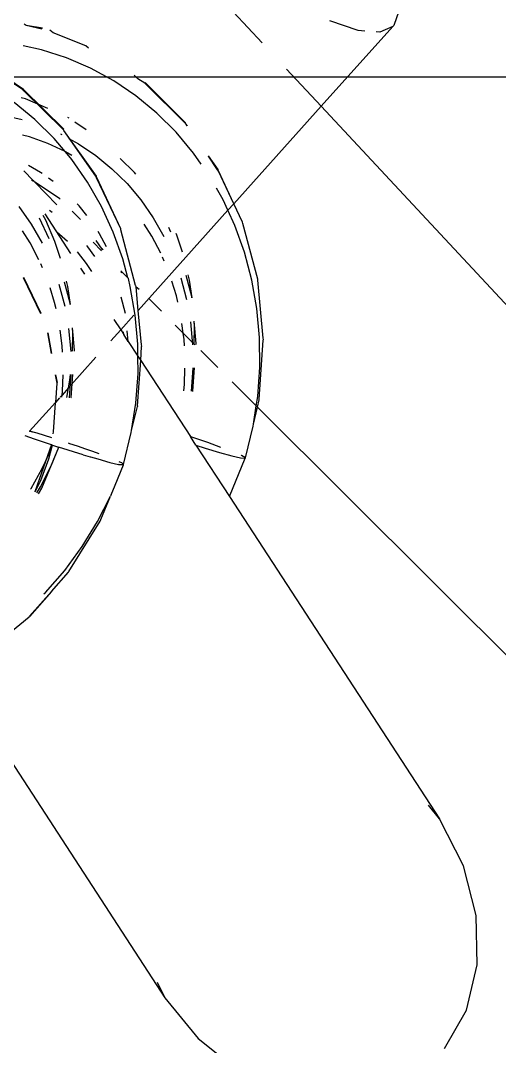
# Model space of a CAD drawing. Header units: millimetres. Extents: x -12551121 to 353735, y 112272 to 285506.
# Drawn here: x 97657.5 to 97692.7, y 178428.7 to 178504.2 of the extents above; entities that cross this region are included whole.
import ezdxf

# ---------------------------------------------------------------- set-up
doc = ezdxf.new("R2010")
doc.units = ezdxf.units.MM
doc.header["$MEASUREMENT"] = 0
doc.layers.add('+AT9-HATCH', color=8, linetype='Continuous')
doc.layers.add('+AT9_Hardscape', color=1, linetype='Continuous')

# ---------------------------------------------------------------- blocks, each defined once
blk = doc.blocks.new('hammock')
at = {"layer": '+AT9_Hardscape', "color": 1}
for p, q in [((1018.705, 1480.146), (1020.807, 1477.888)), ((1030.876, 1480.22), (1030.498, 1479.148)), ((1027.871, 1478.777), (1025.803, 1479.504)), ((1003.431, 1479.15), (1003.275, 1479.252)), ((1004.591, 1478.893), (1003.431, 1479.15)), ((1004.618, 1478.924), (1003.431, 1479.15)), ((1004.641, 1478.949), (1003.431, 1479.15)), ((1005.414, 1478.617), (1005.169, 1478.802)), ((1007.829, 1477.655), (1005.414, 1478.617)), ((1025.164, 1473.205), (1030.431, 1479.074)), ((1028.365, 1478.74), (1027.871, 1478.777)), ((1029.473, 1478.656), (1029.199, 1478.677)), ((1030.431, 1479.074), (1029.473, 1478.656)), ((1030.498, 1479.148), (1030.431, 1479.074)), ((1004.549, 1477.363), (1003.199, 1477.659)), ((1006.392, 1476.771), (1004.549, 1477.363)), ((1008.019, 1477.493), (1007.829, 1477.655)), ((1003.239, 1474.442), (999.824, 1476.755)), ((1008.177, 1476.004), (1006.392, 1476.771)), ((1009.89, 1475.067), (1008.177, 1476.004)), ((1022.612, 1475.948), (1025.164, 1473.205)), ((1003.199, 1474.424), (1002.148, 1475.096)), ((1011.518, 1473.967), (1009.89, 1475.067)), ((1011.659, 1475.22), (1011.374, 1475.491)), ((1012.166, 1474.909), (1011.659, 1475.22)), ((1012.206, 1474.927), (1012.166, 1474.909)), ((1012.231, 1474.832), (1012.166, 1474.909)), ((1015.163, 1471.997), (1012.206, 1474.927)), ((1015.118, 1471.984), (1012.231, 1474.832)), ((1003.264, 1474.348), (1003.199, 1474.424)), ((1006.196, 1471.513), (1003.239, 1474.442)), ((1006.151, 1471.499), (1003.264, 1474.348)), ((1004.079, 1472.225), (1002.55, 1473.482)), ((1003.387, 1473.758), (1003.071, 1473.828)), ((1003.387, 1473.758), (1003.071, 1473.828)), ((1003.387, 1473.758), (1003.071, 1473.828)), ((1005.028, 1473.051), (1003.387, 1473.758)), ((1005.028, 1473.051), (1003.387, 1473.758)), ((1005.028, 1473.051), (1003.387, 1473.758)), ((1013.046, 1472.709), (1011.518, 1473.967)), ((1014.464, 1471.305), (1013.046, 1472.709)), ((1018.715, 1466.018), (1025.164, 1473.205)), ((1025.164, 1473.205), (1054.36, 1441.823)), ((1002.058, 1472.472), (1003.127, 1472.238)), ((1005.497, 1470.82), (1004.079, 1472.225)), ((1006.599, 1472.317), (1006.505, 1472.381)), ((1006.599, 1472.317), (1006.505, 1472.381)), ((1006.599, 1472.317), (1006.505, 1472.381)), ((1007.858, 1471.464), (1007.003, 1472.043)), ((1007.858, 1471.464), (1007.003, 1472.043)), ((1007.858, 1471.464), (1007.003, 1472.043)), ((1015.153, 1471.938), (1015.118, 1471.984)), ((1015.153, 1471.938), (1015.163, 1471.997)), ((1015.183, 1471.908), (1015.153, 1471.938)), ((1015.296, 1471.746), (1015.183, 1471.908)), ((1015.319, 1471.773), (1015.183, 1471.908)), ((1003.667, 1470.948), (1003.156, 1471.076)), ((1005.951, 1471.18), (1006.062, 1471.119)), ((1006.179, 1471.46), (1006.151, 1471.499)), ((1006.179, 1471.46), (1006.196, 1471.513)), ((1006.216, 1471.424), (1006.179, 1471.46)), ((1008.557, 1468.048), (1006.216, 1471.424)), ((1008.606, 1468.055), (1006.216, 1471.424)), ((1015.759, 1469.762), (1014.464, 1471.305)), ((1005.022, 1470.464), (1003.667, 1470.948)), ((1006.3, 1469.863), (1005.022, 1470.464)), ((1006.3, 1469.863), (1005.497, 1470.82)), ((1006.581, 1470.836), (1007.286, 1470.45)), ((1007.286, 1470.45), (1008.556, 1469.591)), ((1006.333, 1469.848), (1006.3, 1469.863)), ((1006.793, 1469.575), (1006.333, 1469.848)), ((1006.792, 1469.278), (1006.333, 1469.848)), ((1008.556, 1469.591), (1009.749, 1468.609)), ((1016.327, 1468.945), (1015.759, 1469.762)), ((1017.573, 1468.54), (1016.869, 1469.55)), ((1004.488, 1468.326), (1003.608, 1468.834)), ((1007.953, 1467.609), (1006.792, 1469.278)), ((1011.415, 1468.321), (1010.359, 1469.367)), ((1011.415, 1468.321), (1010.359, 1469.367)), ((1011.415, 1468.321), (1010.359, 1469.367)), ((1017.525, 1468.533), (1016.846, 1469.523)), ((1003.249, 1468.457), (1003.937, 1467.748)), ((1004.598, 1468.248), (1004.488, 1468.326)), ((1008.606, 1468.055), (1008.557, 1468.048)), ((1008.62, 1467.945), (1008.557, 1468.048)), ((1008.623, 1467.971), (1008.606, 1468.055)), ((1009.749, 1468.609), (1010.857, 1467.512)), ((1011.504, 1468.193), (1011.415, 1468.321)), ((1011.504, 1468.193), (1011.415, 1468.321)), ((1011.504, 1468.193), (1011.415, 1468.321)), ((1017.573, 1468.54), (1017.525, 1468.533)), ((1017.587, 1468.429), (1017.525, 1468.533)), ((1017.59, 1468.456), (1017.573, 1468.54)), ((1018.715, 1466.018), (1017.587, 1468.429)), ((1018.715, 1466.018), (1017.59, 1468.456)), ((1003.937, 1467.748), (1003.824, 1467.76)), ((1003.94, 1467.695), (1003.843, 1467.736)), ((1003.937, 1467.748), (1004, 1467.717)), ((1003.967, 1467.698), (1003.937, 1467.748)), ((1003.937, 1467.748), (1003.959, 1467.725)), ((1004, 1467.717), (1003.94, 1467.695)), ((1004, 1467.717), (1003.959, 1467.725)), ((1004.02, 1467.662), (1003.967, 1467.698)), ((1004.02, 1467.662), (1004, 1467.717)), ((1004.076, 1467.604), (1004.02, 1467.662)), ((1005.89, 1466.417), (1004.076, 1467.604)), ((1004.076, 1467.604), (1005.682, 1465.95)), ((1005.431, 1467.655), (1005.087, 1467.899)), ((1008.971, 1465.826), (1007.953, 1467.609)), ((1010.397, 1464.175), (1008.62, 1467.945)), ((1010.397, 1464.175), (1008.623, 1467.971)), ((1010.857, 1467.512), (1011.869, 1466.306)), ((1017.938, 1466.31), (1017.45, 1467.165)), ((1002.902, 1465.821), (1003.811, 1464.515)), ((1005.937, 1466.371), (1005.89, 1466.417)), ((1007.345, 1465.861), (1007.183, 1466.029)), ((1007.903, 1465.162), (1007.345, 1465.861)), ((1009.838, 1463.941), (1008.971, 1465.826)), ((1011.869, 1466.306), (1012.778, 1464.999)), ((1018.29, 1465.546), (1017.938, 1466.31)), ((1018.715, 1466.018), (1018.29, 1465.546)), ((1019.364, 1464.66), (1018.715, 1466.018)), ((1004.875, 1464.815), (1004.685, 1465.167)), ((1006.728, 1462.369), (1004.832, 1465.277)), ((1005.344, 1465.392), (1005.155, 1465.519)), ((1006.866, 1465.42), (1006.825, 1465.491)), ((1007.444, 1464.878), (1006.866, 1465.42)), ((1011.677, 1458.176), (1018.29, 1465.546)), ((1012.778, 1464.999), (1013.563, 1463.625)), ((1018.805, 1464.426), (1018.29, 1465.546)), ((1003.811, 1464.515), (1004.609, 1463.118)), ((1005.123, 1463.437), (1004.417, 1464.967)), ((1005.123, 1463.437), (1004.417, 1464.967)), ((1005.123, 1463.437), (1004.417, 1464.967)), ((1005.553, 1463.238), (1004.875, 1464.815)), ((1012.691, 1463.634), (1012.129, 1464.514)), ((1014.09, 1463.922), (1013.931, 1464.267)), ((1014.09, 1463.922), (1013.931, 1464.267)), ((1014.09, 1463.922), (1013.931, 1464.267)), ((1019.512, 1462.455), (1018.805, 1464.426)), ((1019.379, 1464.579), (1019.364, 1464.66)), ((1020.48, 1460.476), (1019.379, 1464.579)), ((1003.724, 1463.149), (1003.162, 1464.03)), ((1005.7, 1463.946), (1006.469, 1463.264)), ((1008.828, 1463.821), (1008.721, 1463.982)), ((1009.345, 1462.861), (1008.828, 1463.821)), ((1010.545, 1461.97), (1009.838, 1463.941)), ((1010.412, 1464.094), (1010.397, 1464.175)), ((1011.48, 1460.01), (1010.412, 1464.094)), ((1013.344, 1462.377), (1012.691, 1463.634)), ((1014.52, 1463.722), (1014.468, 1463.842)), ((1014.934, 1462.469), (1014.52, 1463.722)), ((1004.376, 1461.892), (1003.724, 1463.149)), ((1005.967, 1461.984), (1005.553, 1463.238)), ((1007.984, 1462.853), (1007.895, 1462.959)), ((1008.477, 1462.145), (1007.984, 1462.853)), ((1008.358, 1463.193), (1008.975, 1462.557)), ((1009.025, 1462.687), (1008.59, 1463.311)), ((1007.195, 1462.487), (1007.857, 1461.634)), ((1009.025, 1462.687), (1009.033, 1462.72)), ((1009.055, 1462.622), (1009.025, 1462.687)), ((1009.08, 1462.643), (1009.025, 1462.687)), ((1009.033, 1462.72), (1009.08, 1462.643)), ((1013.598, 1461.793), (1013.478, 1462.085)), ((1020.053, 1460.41), (1019.512, 1462.455)), ((1004.631, 1461.308), (1004.511, 1461.6)), ((1007.432, 1461.289), (1007.722, 1460.844)), ((1007.857, 1461.634), (1008.232, 1461.047)), ((1010.915, 1460.573), (1010.545, 1461.97)), ((1003.218, 1460.594), (1004.482, 1457.956)), ((1003.247, 1460.608), (1004.513, 1457.965)), ((1010.392, 1461.097), (1010.485, 1461.002)), ((1010.434, 1460.941), (1010.485, 1461.002)), ((1010.485, 1461.002), (1010.915, 1460.573)), ((1010.915, 1460.573), (1010.96, 1460.528)), ((1011.086, 1459.926), (1010.96, 1460.528)), ((1014.81, 1460.579), (1015.235, 1458.973)), ((1015.628, 1459.192), (1015.215, 1460.74)), ((1015.628, 1459.192), (1015.215, 1460.74)), ((1015.628, 1459.192), (1015.215, 1460.74)), ((1015.459, 1460.41), (1015.366, 1460.8)), ((1020.484, 1460.438), (1020.48, 1460.476)), ((1005.526, 1458.766), (1005.192, 1459.834)), ((1005.843, 1460.094), (1006.268, 1458.489)), ((1006.66, 1458.708), (1006.247, 1460.255)), ((1006.66, 1458.708), (1006.247, 1460.255)), ((1006.66, 1458.708), (1006.247, 1460.255)), ((1006.492, 1459.925), (1006.399, 1460.316)), ((1006.688, 1458.614), (1006.492, 1459.925)), ((1011.456, 1457.824), (1011.086, 1459.926)), ((1011.513, 1459.991), (1011.48, 1460.01)), ((1011.517, 1459.953), (1011.513, 1459.991)), ((1011.528, 1459.911), (1011.517, 1459.953)), ((1011.528, 1459.911), (1011.742, 1459.748)), ((1011.677, 1458.176), (1011.528, 1459.911)), ((1014.493, 1459.251), (1014.159, 1460.319)), ((1015.655, 1459.099), (1015.459, 1460.41)), ((1020.423, 1458.309), (1020.053, 1460.41)), ((1020.495, 1460.396), (1020.484, 1460.438)), ((1020.889, 1456.116), (1020.495, 1460.396)), ((1010.751, 1457.943), (1010.428, 1459.152)), ((1012.476, 1459.016), (1013.384, 1458.112)), ((1014.596, 1458.783), (1014.493, 1459.251)), ((1015.637, 1459.093), (1015.628, 1459.192)), ((1015.637, 1459.093), (1015.628, 1459.192)), ((1015.637, 1459.093), (1015.628, 1459.192)), ((1005.629, 1458.298), (1005.526, 1458.766)), ((1006.67, 1458.609), (1006.66, 1458.708)), ((1006.67, 1458.609), (1006.66, 1458.708)), ((1006.67, 1458.609), (1006.66, 1458.708)), ((1020.619, 1456.166), (1020.423, 1458.309)), ((1009.895, 1457.51), (1010.393, 1456.746)), ((1011.364, 1457.827), (1010.393, 1456.746)), ((1011.652, 1455.682), (1011.456, 1457.824)), ((1011.922, 1455.631), (1011.677, 1458.176)), ((1006.092, 1455.556), (1005.938, 1456.712)), ((1006.559, 1456.837), (1006.713, 1455.152)), ((1006.985, 1455.25), (1006.831, 1456.892)), ((1006.985, 1455.25), (1006.831, 1456.892)), ((1006.985, 1455.25), (1006.831, 1456.892)), ((1006.86, 1456.492), (1006.834, 1456.893)), ((1010.393, 1456.746), (1009.657, 1455.925)), ((1010.393, 1456.746), (1010.625, 1456.39)), ((1014.403, 1457.096), (1014.998, 1456.503)), ((1014.998, 1456.503), (1014.905, 1457.197)), ((1015.526, 1457.322), (1015.68, 1455.637)), ((1015.952, 1455.735), (1015.798, 1457.377)), ((1015.952, 1455.735), (1015.798, 1457.377)), ((1015.952, 1455.735), (1015.798, 1457.377)), ((1015.827, 1456.977), (1015.801, 1457.378)), ((1015.805, 1455.698), (1015.827, 1456.977)), ((1004.992, 1456.522), (1005.277, 1454.998)), ((1005.019, 1456.527), (1005.304, 1455.001)), ((1006.837, 1455.166), (1006.86, 1456.492)), ((1010.625, 1456.39), (1010.587, 1456.603)), ((1010.949, 1455.892), (1010.625, 1456.39)), ((1010.949, 1455.892), (1010.876, 1456.675)), ((1015.06, 1456.04), (1014.998, 1456.503)), ((1014.998, 1456.503), (1015.805, 1455.698)), ((1015.082, 1455.573), (1015.06, 1456.04)), ((1020.594, 1451.627), (1020.894, 1455.99)), ((1020.638, 1453.999), (1020.619, 1456.166)), ((1020.904, 1456.034), (1020.889, 1456.116)), ((1020.894, 1455.99), (1020.904, 1456.034)), ((1006.115, 1455.088), (1006.092, 1455.556)), ((1006.98, 1455.181), (1006.985, 1455.25)), ((1006.98, 1455.181), (1006.985, 1455.25)), ((1006.98, 1455.181), (1006.985, 1455.25)), ((1010.949, 1455.892), (1011.66, 1454.802)), ((1011.66, 1454.802), (1011.652, 1455.682)), ((1011.863, 1454.49), (1011.927, 1455.506)), ((1011.937, 1455.55), (1011.922, 1455.631)), ((1011.927, 1455.506), (1011.937, 1455.55)), ((1015.805, 1455.698), (1015.848, 1455.655)), ((1015.947, 1455.666), (1015.952, 1455.735)), ((1015.947, 1455.666), (1015.952, 1455.735)), ((1015.947, 1455.666), (1015.952, 1455.735)), ((1016.281, 1455.224), (1017.55, 1453.958)), ((1008.572, 1454.717), (1006.55, 1452.463)), ((1011.627, 1451.142), (1011.863, 1454.49)), ((1011.671, 1453.514), (1011.66, 1454.802)), ((1011.66, 1454.802), (1011.863, 1454.49)), ((1011.863, 1454.49), (1015.521, 1448.878)), ((1015.083, 1452.713), (1015.124, 1453.923)), ((1015.695, 1453.931), (1015.569, 1452.217)), ((1015.706, 1452.241), (1015.825, 1453.933)), ((1015.706, 1452.241), (1015.825, 1453.933)), ((1020.478, 1451.823), (1020.638, 1453.999)), ((1005.57, 1453.43), (1005.683, 1452.825)), ((1005.598, 1453.431), (1005.706, 1452.851)), ((1006.116, 1452.228), (1006.157, 1453.438)), ((1006.55, 1452.463), (1006.657, 1453.046)), ((1006.727, 1453.446), (1006.602, 1451.732)), ((1006.657, 1453.046), (1006.697, 1453.446)), ((1006.739, 1451.757), (1006.858, 1453.448)), ((1006.739, 1451.757), (1006.858, 1453.448)), ((1006.739, 1451.757), (1006.858, 1453.448)), ((1011.511, 1451.338), (1011.671, 1453.514)), ((1018.604, 1452.908), (1020.372, 1451.145)), ((1005.683, 1452.825), (1005.595, 1451.399)), ((1005.706, 1452.851), (1005.683, 1452.825)), ((1006.55, 1452.463), (1006.082, 1451.942)), ((1006.082, 1451.942), (1006.116, 1452.228)), ((1006.418, 1451.747), (1006.55, 1452.463)), ((1015.03, 1452.26), (1015.083, 1452.713)), ((1015.698, 1452.207), (1015.706, 1452.241)), ((1015.698, 1452.207), (1015.706, 1452.241)), ((1005.595, 1451.399), (1005.571, 1451.373)), ((1005.896, 1451.735), (1005.595, 1451.399)), ((1006.082, 1451.942), (1005.941, 1451.785)), ((1006.063, 1451.775), (1006.082, 1451.942)), ((1006.731, 1451.722), (1006.739, 1451.757)), ((1006.731, 1451.722), (1006.739, 1451.757)), ((1006.731, 1451.722), (1006.739, 1451.757)), ((1020.372, 1451.145), (1020.478, 1451.823)), ((1020.46, 1451.058), (1020.584, 1451.584)), ((1020.584, 1451.584), (1020.594, 1451.627)), ((1005.12, 1450.87), (1003.681, 1449.286)), ((1005.571, 1451.373), (1005.12, 1450.87)), ((1005.571, 1451.373), (1005.427, 1449.219)), ((1011.197, 1449.321), (1011.511, 1451.338)), ((1011.197, 1449.321), (1011.617, 1451.099)), ((1011.627, 1451.142), (1011.617, 1451.099)), ((1020.163, 1449.801), (1020.372, 1451.145)), ((1020.163, 1449.801), (1020.46, 1451.058)), ((1020.372, 1451.145), (1020.46, 1451.058)), ((1020.46, 1451.058), (1161.798, 1310.169)), ((1003.681, 1449.286), (1003.673, 1449.258)), ((1004.232, 1449.123), (1003.673, 1449.258)), ((1004.232, 1449.123), (1003.681, 1449.286)), ((1005.427, 1449.219), (1005.395, 1449.089)), ((1010.608, 1446.831), (1011.173, 1449.17)), ((1011.173, 1449.17), (1011.197, 1449.321)), ((1019.581, 1447.326), (1020.14, 1449.655)), ((1020.14, 1449.655), (1020.163, 1449.801)), ((1003.325, 1448.969), (1004.027, 1448.71)), ((1004.027, 1448.71), (1004.606, 1448.51)), ((1004.786, 1448.948), (1004.232, 1449.123)), ((1004.606, 1448.51), (1005.21, 1448.315)), ((1005.321, 1448.78), (1004.786, 1448.948)), ((1006.656, 1448.351), (1006.552, 1448.386)), ((1015.935, 1448.241), (1015.521, 1448.878)), ((1015.623, 1448.836), (1015.521, 1448.878)), ((1016.802, 1448.434), (1015.623, 1448.836)), ((1017.77, 1448.088), (1016.802, 1448.434)), ((1004.583, 1445.083), (1005.838, 1448.11)), ((1004.583, 1445.083), (1005.838, 1448.11)), ((1004.583, 1445.083), (1005.838, 1448.11)), ((1005.286, 1448.29), (1004.851, 1447.055)), ((1004.851, 1447.055), (1005.32, 1448.087)), ((1005.112, 1447.246), (1005.32, 1448.087)), ((1005.21, 1448.315), (1005.286, 1448.29)), ((1005.27, 1446.725), (1005.838, 1448.11)), ((1005.286, 1448.29), (1005.382, 1448.259)), ((1005.32, 1448.087), (1005.382, 1448.259)), ((1005.382, 1448.259), (1005.819, 1448.112)), ((1007.633, 1447.543), (1005.819, 1448.112)), ((1007.217, 1448.167), (1006.656, 1448.351)), ((1007.835, 1447.949), (1007.217, 1448.167)), ((1008.34, 1447.781), (1007.835, 1447.949)), ((1008.805, 1447.612), (1008.34, 1447.781)), ((1015.935, 1448.241), (1016.6, 1448.028)), ((1015.935, 1448.241), (1018.399, 1444.462)), ((1016.6, 1448.028), (1017.679, 1447.709)), ((1017.679, 1447.709), (1018.568, 1447.467)), ((1004.851, 1447.055), (1004.065, 1444.822)), ((1004.505, 1445.64), (1005.112, 1447.246)), ((1004.618, 1446.541), (1004.851, 1447.055)), ((1007.633, 1447.543), (1008.146, 1447.399)), ((1008.146, 1447.399), (1008.179, 1447.389)), ((1008.179, 1447.389), (1008.715, 1447.239)), ((1008.715, 1447.239), (1009.601, 1446.982)), ((1009.601, 1446.982), (1010.24, 1446.832)), ((1010.324, 1447), (1010.287, 1447.026)), ((1010.472, 1446.941), (1010.324, 1447)), ((1010.608, 1446.831), (1010.472, 1446.941)), ((1018.399, 1444.462), (1019.569, 1447.286)), ((1018.568, 1447.467), (1019.207, 1447.316)), ((1019.207, 1447.316), (1019.569, 1447.286)), ((1019.291, 1447.485), (1019.252, 1447.502)), ((1019.581, 1447.326), (1019.291, 1447.485)), ((1019.569, 1447.286), (1019.581, 1447.326)), ((1003.797, 1445.068), (1004.618, 1446.541)), ((1004.486, 1445.183), (1005.27, 1446.725)), ((1009.98, 1445.301), (1010.602, 1446.801)), ((1010.24, 1446.832), (1010.424, 1446.824)), ((1010.246, 1446.858), (1010.424, 1446.824)), ((1010.424, 1446.824), (1010.608, 1446.831)), ((1010.424, 1446.824), (1010.602, 1446.801)), ((1010.602, 1446.801), (1010.608, 1446.831)), ((1004.106, 1444.799), (1004.505, 1445.64)), ((1003.749, 1444.997), (1003.797, 1445.068)), ((1004.213, 1444.741), (1004.486, 1445.183)), ((1004.33, 1444.676), (1004.583, 1445.083)), ((1004.33, 1444.676), (1004.583, 1445.083)), ((1004.33, 1444.676), (1004.583, 1445.083)), ((1009.688, 1444.588), (1009.98, 1445.301)), ((1008.693, 1442.633), (1009.644, 1444.503)), ((1008.929, 1442.776), (1009.644, 1444.503)), ((1009.688, 1444.588), (1009.644, 1444.503)), ((1018.399, 1444.462), (1033.865, 1420.732)), ((1006.574, 1438.943), (1008.877, 1442.661)), ((1007.55, 1440.775), (1008.693, 1442.633)), ((1008.877, 1442.661), (1008.902, 1442.7)), ((1008.902, 1442.7), (1008.929, 1442.776)), ((1006.267, 1439.029), (1007.55, 1440.775)), ((1004.854, 1437.406), (1006.267, 1439.029)), ((1005.293, 1437.479), (1006.549, 1438.904)), ((1006.549, 1438.904), (1006.574, 1438.943)), ((1005.293, 1437.479), (1003.68, 1435.619)), ((1003.688, 1435.643), (1005.293, 1437.479)), ((1004.737, 1437.292), (1004.854, 1437.406)), ((1000.306, 1432.862), (1003.649, 1435.611)), ((1003.649, 1435.611), (1003.688, 1435.643)), ((1001.321, 1426.472), (1013.649, 1407.556)), ((1033.865, 1420.732), (1033.052, 1421.729)), ((1035.623, 1417.28), (1033.865, 1420.732)), ((1036.573, 1413.615), (1035.623, 1417.28)), ((1036.65, 1409.986), (1036.573, 1413.615)), ((1035.848, 1406.64), (1036.65, 1409.986)), ((1013.065, 1408.703), (1013.649, 1407.556)), ((1013.649, 1407.556), (1016.097, 1404.554)), ((1034.222, 1403.806), (1035.848, 1406.64)), ((1016.097, 1404.554), (1019.066, 1402.205))]:
    blk.add_line(p, q, dxfattribs=at)

msp = doc.modelspace()

# ---------------------------------------------------------------- hatches: boundary and pattern name
at = {"layer": '+AT9-HATCH'}
h = msp.add_hatch(dxfattribs=at)
h.set_pattern_fill('ANSI38', color=62, scale=100)
h.set_pattern_definition([(45, (4874355.9, 2835157.78), (-224.506403, 224.506403), []), (135, (4874355.9, 2835157.78), (-673.51921, 224.506403), [793.75, -476.25])])
h.paths.add_polyline_path([(94992.219, 180226.465), (94842.22, 180226.465), (94842.22, 176851.478), (95292.22, 176851.478, 0.414214), (96192.22, 177751.478), (96192.22, 178626.478, -0.414214), (97292.22, 179726.478), (99092.22, 179726.478), (99092.22, 180226.478), (94992.22, 180226.478)], is_closed=False)
h = msp.add_hatch(dxfattribs=at)
h.set_pattern_fill('LINE', color=8, scale=750)
h.paths.add_polyline_path([(98342.22, 176851.465), (98342.22, 179526.478), (97292.22, 179526.478, 0.414214), (96392.22, 178626.478), (96392.22, 177751.478, -0.414214), (95292.22, 176651.478), (94892.22, 176651.478), (94892.22, 174751.478), (96392.22, 174751.478, 0.414214), (97292.22, 175651.478), (97292.22, 176001.463), (97292.22, 176451.465, -0.414214), (97692.22, 176851.465), (98342.22, 176851.465)], is_closed=False)
h.paths.add_polyline_path([(98392.22, 179526.478), (98392.22, 176851.465), (98692.22, 176851.465), (98692.22, 179526.478)])
h.paths.add_polyline_path([(98742.22, 179526.478), (98742.22, 176851.465), (99042.22, 176851.465), (99042.22, 179526.478)])
h.paths.add_polyline_path([(99367.22, 179526.478), (99367.22, 176851.465), (99667.22, 176851.465), (99667.22, 179526.478)])
h.paths.add_polyline_path([(99717.22, 179526.478), (99717.22, 176851.465), (100017.22, 176851.465), (100017.22, 179526.478)])
h.paths.add_polyline_path([(100067.22, 179526.478), (100067.22, 176851.465), (100367.22, 176851.465), (100367.22, 179526.478)])
h.paths.add_polyline_path([(100417.22, 179526.478), (100417.22, 176851.465), (100717.22, 176851.465), (100717.22, 179526.478)])
h.paths.add_polyline_path([(101067.22, 176716.036), (101067.22, 179526.478), (100767.22, 179526.478), (100767.22, 176851.461), (100767.22, 176851.461, -0.21525)])
h.paths.add_polyline_path([(101117.22, 179526.478), (101117.22, 173451.489), (101417.22, 173451.489), (101417.22, 179503.975, 0.056082), (101217.22, 179526.478), (101117.22, 179526.478)], is_closed=False)
h.paths.add_polyline_path([(101467.22, 179491.059), (101467.22, 173451.489), (101767.22, 173451.489), (101767.22, 179338.869, 0.094274)])
h.paths.add_polyline_path([(102117.22, 178626.63, 0.213378), (101817.22, 179297.299), (101817.22, 173451.489), (102117.22, 173451.489), (102117.22, 178626.478)], is_closed=False)
h.paths.add_polyline_path([(101817.22, 173101.461), (101817.22, 170101.461), (102117.22, 170101.461), (102117.22, 173101.461)])
h.paths.add_polyline_path([(101467.22, 173101.461), (101467.22, 170101.461), (101767.22, 170101.461), (101767.22, 173101.461)])
h.paths.add_polyline_path([(101117.22, 173101.461), (101117.22, 170101.461), (101417.22, 170101.461), (101417.22, 173101.461)])
h.paths.add_polyline_path([(101117.22, 169801.461), (101117.22, 166601.461), (101417.22, 166601.461), (101417.22, 169801.461)])
h.paths.add_polyline_path([(101467.22, 169801.461), (101467.22, 166601.461), (101767.22, 166601.461), (101767.22, 169801.461)])
h.paths.add_polyline_path([(101817.22, 169801.461), (101817.22, 166601.461), (102117.22, 166601.461), (102117.22, 169801.461)])
h.paths.add_polyline_path([(102517.22, 169801.461), (102817.22, 169801.461), (102817.22, 166601.461), (102517.22, 166601.461)])
h.paths.add_polyline_path([(102167.22, 169801.461), (102467.22, 169801.461), (102467.22, 166601.461), (102167.22, 166601.461)])
h.paths.add_polyline_path([(102867.22, 169801.461), (103167.22, 169801.461), (103167.22, 166601.461), (102867.22, 166601.461)])
h.paths.add_polyline_path([(102867.22, 173101.461), (103167.22, 173101.461), (103167.22, 170101.461), (102867.22, 170101.461)])
h.paths.add_polyline_path([(102167.22, 173101.461), (102467.22, 173101.461), (102467.22, 170101.461), (102167.22, 170101.461)])
h.paths.add_polyline_path([(102517.22, 173101.461), (102817.22, 173101.461), (102817.22, 170101.461), (102517.22, 170101.461)])

# ---------------------------------------------------------------- block references
msp.add_blockref('hammock', (96654.457, 177024.699))

doc.saveas('drawing.dxf')
